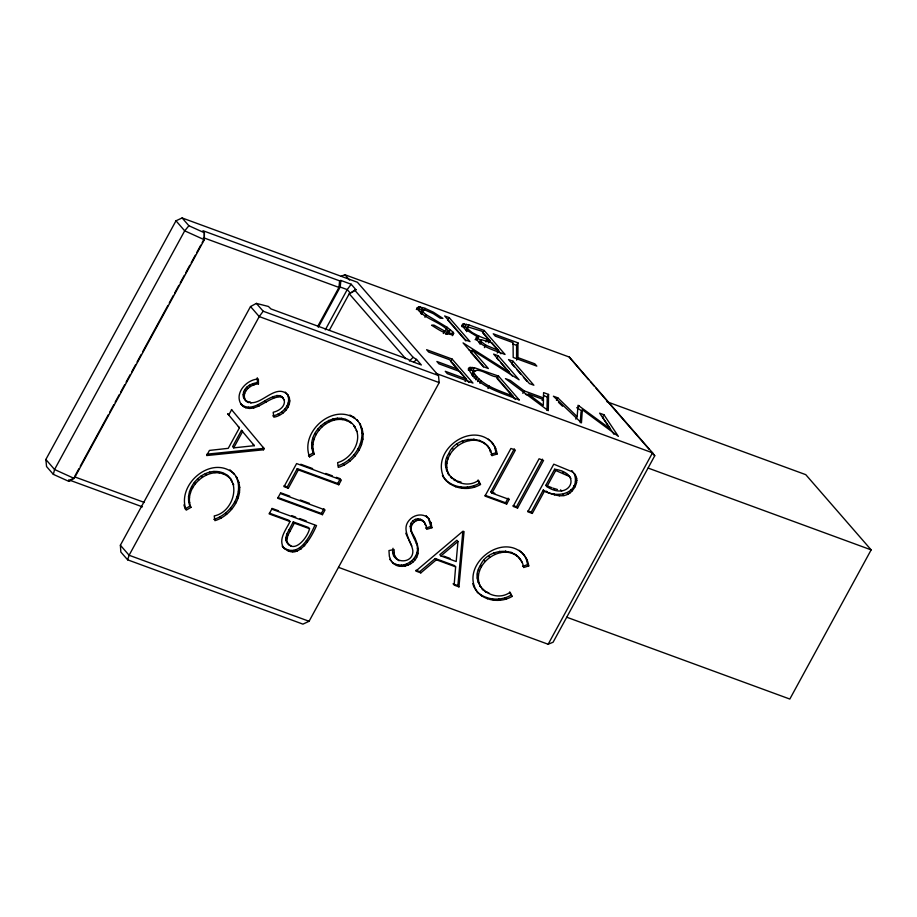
<?xml version="1.0" encoding="UTF-8"?>
<svg xmlns="http://www.w3.org/2000/svg" width="917" height="917" viewBox="0 0 917 917"><rect width="100%" height="100%" fill="white"/><g stroke="black" fill="none" stroke-linecap="round" stroke-linejoin="round"><path stroke-width="1.38" d="M516.58 358.753L516.592 345.331L517.945 342.843L493.266 333.788L495.306 336.138L513.073 342.649L513.199 357.458L536.812 366.112L534.794 363.797L517.945 357.619L517.945 342.843M285.714 539.804L286.689 534.233L293.268 521.899L308.456 527.47L309.545 528.719C307.378 538.313 292.466 556.252 285.714 539.804L289.015 544.881M286.803 541.064L287.778 535.482L294.357 523.149L293.268 521.899M546.979 410.461L547.22 396.923L548.572 394.436L543.586 392.602L543.472 397.944L542.119 400.431M548.572 394.436L548.297 410.69L505.45 378.618L510.276 380.395L524.192 390.871L543.472 397.944M446.419 480.875L442.43 475.442C449.513 488.715 468.06 492.005 480.508 484.497L478.525 480.348C461.515 492.601 436.332 471.831 448.757 453.537C456.379 434.945 488.75 433.764 492.028 455.589L497.129 453.995C496.349 448.092 493.128 442.739 488.371 439.163M448.046 473.78L449.135 475.04C437.478 453.33 471.441 427.964 488.36 446.877M474.765 588.416C482.078 601.002 500.097 603.627 512.11 596.428L510.139 592.29C493.128 604.532 467.945 583.762 480.359 565.48C487.982 546.876 520.352 545.707 523.641 567.52L528.742 565.938C527.974 559.576 524.18 554.086 519.125 550.303M479.648 585.722L480.737 586.972C469.091 565.262 503.055 539.895 519.962 558.808M213.799 519.412C230.648 514.368 244.346 493.701 236.105 476.68C246.673 493.231 232.035 515.709 214.899 520.661L214.234 515.916C235.417 511.778 243.269 475.51 218.108 471.602C200.433 469.344 183.572 489.128 189.865 506.127L190.954 507.376L186.22 510.15C175.915 484.119 212.561 453.606 234.511 474.204L229.835 469.985L230.924 471.235M338.407 465.641C354.661 460.242 367.545 439.942 359.487 423.402C370.055 439.954 355.418 462.443 338.27 467.395L337.616 462.638C352.162 458.5 364.015 439.025 353.916 425.637L354.982 427.964M479.316 343.21L481.459 339.703L491.925 342.809L498.607 350.5L497.255 352.988M467.257 327.289L465.847 330.533L468.048 326.933L481.826 331.197L489.827 340.402L488.474 342.889M580.266 422.714L580.988 412.249L582.341 409.761L618.39 436.4L603.936 414.748L599.615 413.154L610.252 428.847L578.054 405.245L577.148 416.616L575.796 419.103M582.341 409.761L581.447 422.852L553.409 396.213L557.8 397.818L577.148 416.616M410.587 530.278C416.318 539.173 423.035 553.341 413.097 561.915C407.526 566.981 397.657 568.483 392.316 562.316C404.03 571.429 422.347 556.928 416.318 543.277C413.544 536.09 405.073 524.547 415.195 519.389C421.476 516.81 426.714 523.515 426.669 529.35L431.93 527.745L430.99 522.873L428.354 518.22L430.841 526.484L431.93 527.745M455.634 566.855L454.133 585.103L458.958 586.88L464.048 531.596L462.947 531.195L415.837 571.062L420.823 572.884L436.343 559.783L455.634 566.855L454.545 565.594L435.254 558.522L419.734 571.635L415.997 570.259M457.961 541.511L456.196 561.548L440.894 555.931L439.805 554.682L456.872 540.251L457.961 541.511L440.894 555.931M458.958 586.88L457.87 585.619L462.821 531.757M351.589 292.638L355.991 289.772L351.177 284.236L340.86 280.453L339.611 280.843L338.958 287.422L317.729 326.372M340.86 280.453L340.207 287.032L318.291 327.231M543.277 490.045C556.974 499.467 581.137 493.254 574.214 473.516C579.67 479.453 575.452 488.406 570.11 492.83C562.304 498.871 552.424 494.217 544.366 491.294L543.277 490.045L531.207 512.179L532.296 513.44L544.366 491.294M272.75 415.905C282.207 414.312 292.443 403.973 287.216 394.138C294.793 403.48 283.743 415.814 273.839 417.166L273.197 412.26C278.779 411.034 285.336 406.781 284.339 400.248L282.172 396.958L280.201 395.685C266.801 394.23 253.86 414.965 240.667 403.927C253.092 417.556 267.89 395.582 281.29 396.935L283.261 398.207M243.188 394.688C243.475 387.41 250.88 383.398 257.368 382.641L258.456 383.902C250.616 384.166 241.148 391.846 245.343 400.179L243.406 396.992L243.188 394.688L244.277 395.949M190.954 507.376C181.807 485.276 215.231 459.841 231.623 480.164M313.236 452.849L308.513 455.623L309.602 456.872L314.325 454.098L313.236 452.849C303.768 429.981 339.347 404.5 355.005 426.886M314.325 454.098C306.427 433.901 332.871 410.048 351.486 423.195L350.397 421.946M53.358 474.376L54.562 469.504L184.695 230.832L188.913 225.754L204.353 232.746L204.319 239.738L74.197 478.422L68.798 481.356L53.358 474.376L46.561 466.558L45.85 459.486L175.984 220.802L182.116 217.948L357.412 282.253L438.486 375.523L439.197 382.607L309.075 621.279L302.931 624.133L127.635 559.828L120.838 552.023L120.379 545.225L250.513 306.553L256.393 303.401L268.417 306.461L270.962 308.937L407.607 359.074L411.034 361.183L421.35 364.966L416.536 359.43L413.108 357.321L354.741 290.162L349.239 293.761L329.375 330.189M474.272 374.044L472.92 376.52L471.923 374.251C475.946 364.244 489.288 376.474 496.189 376.761L513.05 396.155C499.089 390.424 481.31 385.725 473.287 371.763L473.493 371.018M127.635 559.828L129.102 555.255L259.224 316.583L263.19 311.218L438.486 375.523M411.676 531.539C408.73 524.616 417.269 516.787 423.528 521.544L422.439 520.283M74.758 476.29L78.873 468.759M80.237 466.249L108.321 414.736M109.685 412.226L113.8 404.695M115.164 402.173L119.279 394.642M120.643 392.132L124.758 384.59M126.122 382.08L130.237 374.549M131.601 372.027L135.716 364.496M137.08 361.986L141.195 354.443M142.559 351.933L167.903 305.453M169.278 302.942L173.382 295.4M174.757 292.89L178.861 285.359M180.236 282.837L184.34 275.306M185.715 272.796L189.819 265.254M191.195 262.743L195.298 255.201M196.674 252.691L200.777 245.16M202.153 242.65L203.517 240.128M231.646 409.693L228.757 415L227.668 413.739L239.44 427.815L228.253 448.333L209.443 450.419L206.634 455.554L263.511 449.777L264.153 448.608L231.462 409.521M241.48 430.325L232.609 446.602L233.697 447.863L254.33 445.685L241.48 430.325L242.569 431.575L233.697 447.863M325.306 329.799L347.222 289.6L351.177 284.236M206.967 454.156L262.422 448.516L263.064 447.358L264.153 448.608M288.339 488.234L287.25 486.973L297.246 468.656L337.697 483.488L338.786 484.749L341.376 479.992L296.604 463.566L284.018 486.652L288.339 488.234L298.334 469.905L297.246 468.656M289.978 521.544C286.402 529.384 278.367 538.508 283.319 547.38L282.23 546.131C297.268 563.325 311.344 537.729 316.525 525.567L271.753 509.141L269.162 513.898L289.978 521.544L288.889 520.283L269.369 513.13M416.318 309.442L417.533 309.316L418.897 306.828L424.995 308.33L433.409 312.216L442.922 318.371L440.183 318.199L433.271 313.637L425.385 310.164L422.542 309.854L420.731 313.419L422.015 310.244M417.533 309.316L419.161 309.499L420.513 307.023M422.554 307.516L421.201 310.003L419.161 309.499M422.542 309.854L420.651 312.72M421.362 314.348L422.726 311.872L422.084 310.932M423.643 310.817L424.995 308.33M424.949 317.282L426.302 314.795L422.726 311.872M314.783 525.498C309.694 536.812 298.85 558.189 283.548 547.564L284.637 548.813M322.452 514.689L277.691 498.263L280.281 493.506L325.054 509.932L322.452 514.689L321.363 513.44L323.965 508.683M337.697 483.488L340.287 478.731L336.333 477.287M449.135 317.603L470.008 341.605L465.538 339.966L444.665 315.964L449.135 317.603L447.783 320.09L465.928 340.964M443.312 333.524L444.665 331.037L448.768 331.266C440.114 321.328 424.17 319.254 416.731 308.043L418.897 306.828M445.788 329.776L447.141 327.3L426.302 314.795M445.582 334.201L446.98 334.269L448.333 331.782M446.98 334.269L448.768 331.266M450.453 329.719L449.101 332.206L451.347 334.327L452.7 331.839L447.141 327.3M452.299 335.691L453.651 333.203L452.7 331.839M468.828 324.905L463.039 324.056L461.675 326.544L467.475 327.392L468.828 324.905L484.165 330.452L505.038 354.466C494.916 350.374 482.846 347.681 475.774 338.682L476.416 337.169L478.078 337.135L476.725 339.622L475.063 339.657M463.062 326.452L464.415 323.965M464.988 326.739L466.34 324.251M468.048 326.933L465.905 329.776M466.57 331.633L467.922 329.146L467.2 328.045M465.091 381.552L466.455 379.065L459.91 371.545L438.911 363.831L436.87 361.481L457.87 369.184L449.662 359.751L428.663 352.048L426.623 349.698L452.092 359.04L450.74 361.527L468.896 382.412M489.827 340.402L479.087 336.252L477.723 338.74L481.058 340.115M472.347 350.111L488.348 368.519L483.935 366.903L463.062 342.889L509.428 372.279L493.621 354.1L498.252 355.796L519.114 379.81L472.347 350.111L470.994 352.598L483.442 366.915M484.165 330.452L482.812 332.94L500.957 353.813M480.714 340.012L479.35 342.5L481.459 339.703M480.015 344.265L481.368 341.777L480.668 340.723M469.63 367.499L468.358 368.657C477.448 387.123 501.828 392.648 519.377 400.087L498.516 376.073L474.444 367.74L469.63 367.499L468.278 369.987L475.763 370.927M469.47 369.792L470.822 367.316M485.941 341.961L487.294 339.473M471.04 369.86L472.393 367.385M484.405 347.635L485.769 345.147L481.368 341.777M473.092 370.227L474.444 367.74M471.923 374.251L473.287 371.763M472.186 375.259L473.539 372.772M474.123 378.056L475.476 375.569M475.774 379.798L477.127 377.311M477.7 381.564L479.052 379.076M479.912 383.34L481.276 380.853M498.252 355.796L496.888 358.283L498.71 360.37M487.97 388.59L489.323 386.103M498.516 376.073L497.152 378.561L515.308 399.434M513.004 361.206L533.877 385.22L529.407 383.581L508.534 359.567L513.004 361.206L511.652 363.694L514.38 366.823M516.58 360.106L517.945 357.619M522.839 393.359L524.192 390.871M491.948 493.117L515.4 450.098L510.929 448.459L484.967 496.074L506.665 504.041L509.176 499.433L491.948 493.117L490.859 491.867L514.311 448.849M556.447 400.305L557.8 397.818M506.665 504.041L505.576 502.78L508.087 498.183L509.176 499.433M517.589 508.041L513.119 506.402L539.081 458.787L543.552 460.426L517.589 508.041L516.5 506.792L542.463 459.165M576.701 407.733L577.836 408.157L579.2 405.669M545.81 485.38L554.625 469.229C583.705 473.183 569.583 501.782 546.91 486.629L545.81 485.38L552.091 487.775M546.91 486.629L555.713 470.478L554.625 469.229M603.936 414.748L602.572 417.235L613.989 434.326M338.545 567.359L548.148 644.25L652.526 452.815L569.274 357.045L344.895 274.733L341.181 276.246M436.205 373.46L652.526 452.815L654.749 455.76L553.089 642.232L548.148 644.25M606.962 401.738L805.768 474.662L871.15 549.879L789.824 699.052L566.832 617.256M409.44 361.023L413.108 357.321M413.785 362.215L416.536 359.43M68.798 481.356L73.016 478.307M472.14 373.506L472.805 373.036M189.865 506.127L185.131 508.889L183.939 504.854M463.039 324.056L462.008 325.203L464.793 328.962L478.078 337.135M445.33 479.625C454.202 488.429 468.793 489.426 479.419 483.236L480.508 484.497M476.943 591.557C485.815 600.36 500.407 601.357 511.021 595.179L512.11 596.428M354.741 290.162L355.991 289.772M497.129 453.995L496.04 452.746L490.939 454.328L492.028 455.589M522.552 566.27L527.653 564.677L528.742 565.938M425.58 528.089L430.841 526.484M244.254 398.929C257.127 413.533 274.733 380.154 288.305 395.399M393.003 548.263C389.209 563.565 413.796 565.56 412.81 550.487C411.217 540.445 400.626 529.533 409.452 519.973C413.727 514.964 421.74 513.142 427.265 517.165L426.176 515.916L429.443 519.469M461.022 482.033L457.434 481.161L458.523 482.411M557.444 489.495L553.341 488.257L554.43 489.506M512.695 343.898L516.592 345.331M339.611 280.843L202.966 230.717L204.353 232.746L204.319 239.738L184.695 230.832L175.984 220.802M203.391 237.698L338.958 287.422L340.207 287.032L347.222 289.6L350.489 293.36L349.239 293.761L405.738 358.753M498.607 350.5L485.769 345.147M543.472 395.548L547.22 396.923M525.407 394.299L527.974 395.25M466.455 379.065L445.272 371.293L447.313 373.643L472.966 383.054L452.092 359.04M439.197 382.607L259.224 316.583L250.513 306.553M648.159 468.083L871.15 549.879M555.713 470.478L569.698 476.611M490.859 491.867L494.836 493.323M485.15 495.295L505.576 502.78M513.142 505.554L516.5 506.792M527.848 510.952L531.207 512.179M532.296 513.44L527.814 511.789L553.776 464.174L572.655 471.957L571.566 470.696L575.303 474.765M300.787 464.243L312.64 468.587M325.799 473.424L332.39 475.831M298.334 469.905L338.786 484.749M284.018 485.792L287.25 486.973M280.51 492.738L289.726 496.12M300.26 499.983L309.476 503.364M443.633 556.08L450.006 558.419M277.908 497.495L321.363 513.44M271.982 508.373L278.562 510.792M291.732 515.618L295.687 517.073M299.63 518.518L306.221 520.936M294.357 523.149L309.545 528.719M453.044 583.854L457.87 585.619M74.609 476.863L144.405 502.459M68.752 479.832L142.433 506.86M309.075 621.279L129.102 555.255L120.379 545.225M444.665 331.037L433.924 325.099L431.563 325.237C438.166 329.283 445.089 334.441 453.101 334.716L453.651 333.203M451.496 478.089L450.407 476.829L456.46 480.691M486.125 591.694L489.036 593.093M479.087 336.252L472.301 332.653L467.922 329.146M349.87 415.069L352.105 416.158M360.576 424.663L356.793 419.665L357.882 420.926C335.931 400.328 299.297 430.841 309.602 456.872M287.927 543.632L291.044 546.016M395.708 558.109L399.078 560.791M468.679 349.56L472.266 351.853M577.836 408.157L582.272 411.469M355.005 418.186L353.217 416.708L354.306 417.957M492.887 443.564C472.37 420.25 431.403 449.559 443.519 476.691M524.49 555.496C502.642 530.072 457.881 566.614 478.032 592.818M558.476 402.288L562.557 406.242M588.588 379.649L569.274 357.045M590.456 381.793L594.182 386.08M596.05 388.223L649.156 449.33M651.024 451.473L654.749 455.76M517.096 369.964L520.73 374.136M523.447 377.265L527.08 381.438M500.522 362.456L505.061 367.671M506.872 369.769L512.316 376.027M575.589 477.127L576.678 478.376M575.75 479.178L576.839 480.439M575.486 481.322L576.575 482.571M570.878 478.399L568.609 475.361M566.316 473.768L567.405 475.017M562.534 472.129L563.623 473.378M573.744 485.872L574.833 487.122M570.775 489.999L571.864 491.248M569.021 491.581L570.11 492.83M567.084 492.853L568.173 494.103M560.551 489.838L561.64 491.088M562.855 494.401L563.944 495.65M558.27 494.607L559.37 495.868M553.593 493.587L554.682 494.848M546.475 491.214L547.564 492.463M344.895 274.733L349.572 280.109M491.799 442.315L495.753 448.424M483.832 442.487L484.921 443.736M487.271 445.628L490.755 450.855M479.419 440.24L480.508 441.49M473.883 439.025L474.972 440.286M468.002 439.335L469.091 440.584M462.202 441.054L463.291 442.303M456.918 444.08L458.007 445.341M452.368 448.298L453.457 449.548M448.757 453.537L449.846 454.798M473.459 485.884L474.548 487.133M446.831 457.847L447.92 459.096M445.8 462.042L446.888 463.291M467.246 487.179L468.335 488.44M445.673 466.145L446.762 467.395M523.401 554.246L527.367 560.356M446.441 470.134L447.53 471.384M460.93 487.099L462.019 488.348M453.537 479.293L454.626 480.542M515.434 554.418L516.523 555.668M522.358 562.786L518.873 557.559M454.706 485.563L455.795 486.812M511.021 552.172L512.11 553.421M449.422 482.995L450.511 484.256M505.496 550.968L506.585 552.217M499.605 551.266L500.705 552.527M493.816 552.985L494.905 554.246M488.532 556.023L489.621 557.272M483.97 560.23L485.059 561.479M182.116 217.948L188.913 225.754M256.393 303.401L263.19 311.218M361.287 427.918L362.375 429.167M480.359 565.48L481.448 566.729M362.1 432.893L363.189 434.142M505.072 597.815L506.161 599.065M478.433 569.778L479.522 571.027M356.06 430.279L357.149 431.54M345.617 419.39L346.706 420.639M361.825 438.017L362.914 439.277M477.413 573.973L478.502 575.234M341.491 418.324L342.58 419.573M498.848 599.122L499.937 600.371M429.901 521.624L430.99 522.873M360.45 443.312L361.539 444.562M477.276 578.077L478.365 579.326M337.296 418.129L338.384 419.378M478.055 582.066L479.144 583.327M492.532 599.03L493.621 600.291M486.239 592.485L482.021 588.771L483.11 590.021M423.837 521.819L424.926 523.068M420.571 519.263L421.66 520.512M424.858 524.283L425.947 525.533M333.031 418.805L334.12 420.055M357.985 448.745L359.074 450.006M417.877 518.793L418.966 520.054M486.308 597.494L487.397 598.744M415.195 519.389L416.284 520.638M481.035 594.938L482.124 596.188M328.699 420.353L329.788 421.602M412.833 520.867L413.922 522.117M353.905 454.866L354.994 456.116M324.561 422.657L325.65 423.906M411.125 523.057L412.214 524.318M410.094 526.301L411.183 527.55M320.904 425.591L321.993 426.852M435.254 558.522L436.343 559.783M348.941 459.887L350.03 461.136M413.773 537.167L414.862 538.417M285.29 392.098L286.379 393.347M317.718 429.179L318.807 430.44M416.318 543.277L417.407 544.526M288.385 396.717L289.474 397.978M288.717 399.72L289.806 400.981M417.315 548.217L418.404 549.466M343.29 463.681L344.379 464.93M315.001 433.409L316.09 434.658M288.225 402.918L289.313 404.179M411.744 545.902L408.707 539.953M416.983 552.378L418.083 553.627M284.339 400.248L282.172 396.958M280.201 395.685L281.29 396.935M286.906 406.105L287.995 407.354M277.014 395.296L278.115 396.545M415.573 556.16L416.662 557.41M312.846 438.372L313.935 439.633M284.728 409.223L285.829 410.472M413.98 558.579L415.069 559.828M272.75 396.568L273.839 397.818M311.837 443.266L312.926 444.527M412.008 560.665L413.097 561.915M281.897 411.825L282.986 413.086M419.734 571.635L420.823 572.884M311.963 448.092L313.052 449.353M409.67 562.408L410.77 563.657M252.92 383.673L254.009 384.934M278.034 414.025L279.123 415.275M406.965 563.806L408.054 565.055M264.921 401.073L266.01 402.322M249.309 385.22L250.398 386.47M404.11 564.757L405.199 566.018M393.21 552.47L396.797 559.359M394.115 555.759L395.204 557.009M401.314 565.17L402.403 566.419M246.535 387.261L247.624 388.51M398.574 565.021L399.663 566.27M258.021 404.798L259.11 406.048M244.587 389.805L245.676 391.055M395.892 564.322L396.981 565.583M243.578 392.224L244.667 393.473M249.848 401.818L250.937 403.067M252.656 406.747L253.745 408.008M248.484 402.655L245.618 400.42L246.707 401.669M243.406 396.992L244.495 398.253M248.358 407.24L249.447 408.501M244.679 406.586L245.767 407.836M242.455 405.474L243.544 406.724M262.422 448.516L263.511 449.777M238.351 426.565L239.44 427.815M253.241 444.436L254.33 445.685M306.37 540.572L307.459 541.821M303.596 544.56L304.685 545.81M288.786 529.923L289.875 531.172M300.134 547.736L301.223 548.996M286.689 534.233L287.778 535.482M237.916 481.196L239.005 482.445M285.714 537.385L286.815 538.634M296.076 549.81L297.165 551.06M238.718 486.17L239.807 487.42M286.482 541.936L287.571 543.185M293.898 550.36L294.987 551.621M227.015 475.224L228.104 476.473M291.709 550.532L292.798 551.782M232.677 483.557L233.766 484.818M222.235 472.668L223.324 473.917M238.443 491.294L239.532 492.555M287.285 549.684L288.374 550.945M218.108 471.602L219.197 472.851M237.067 496.578L238.156 497.839M213.913 471.407L215.002 472.656M209.649 472.083L210.738 473.332M234.603 502.023L235.692 503.273M205.316 473.619L206.405 474.88M230.522 508.144L231.611 509.393M201.178 475.923L202.279 477.184M197.522 478.869L198.611 480.118M225.559 513.153L226.648 514.414M194.335 482.457L195.424 483.706M219.92 516.947L221.008 518.208M191.619 486.686L192.708 487.936M189.464 491.65L190.553 492.899M188.455 496.544L189.544 497.793M188.581 501.37L189.67 502.619M45.85 459.486L54.562 469.504L74.197 478.422L74.071 477.551M389.759 559.301L393.416 563.577M233.422 472.943L237.194 477.94M241.756 405.188C233.342 393.966 246.318 379.374 258.376 379.019L258.456 383.902M446.808 332.722L447.416 333.754M477.929 480.13L479.419 483.236M509.543 592.073L511.021 595.179M230.534 478.915L232.139 482.399M405.784 533.236L408.214 538.772M390.848 560.551L389.347 556.287L388.957 550.555L394.092 549.524L394.299 553.73M472.748 583.625L474.032 587.373M489.667 449.594L490.308 451.966M526.278 559.106L527.653 564.677M494.664 447.164L496.04 452.746M257.287 377.758L257.368 382.641M543.449 399.514L543.322 405.394L528.135 393.897L543.449 399.514"/></g></svg>
